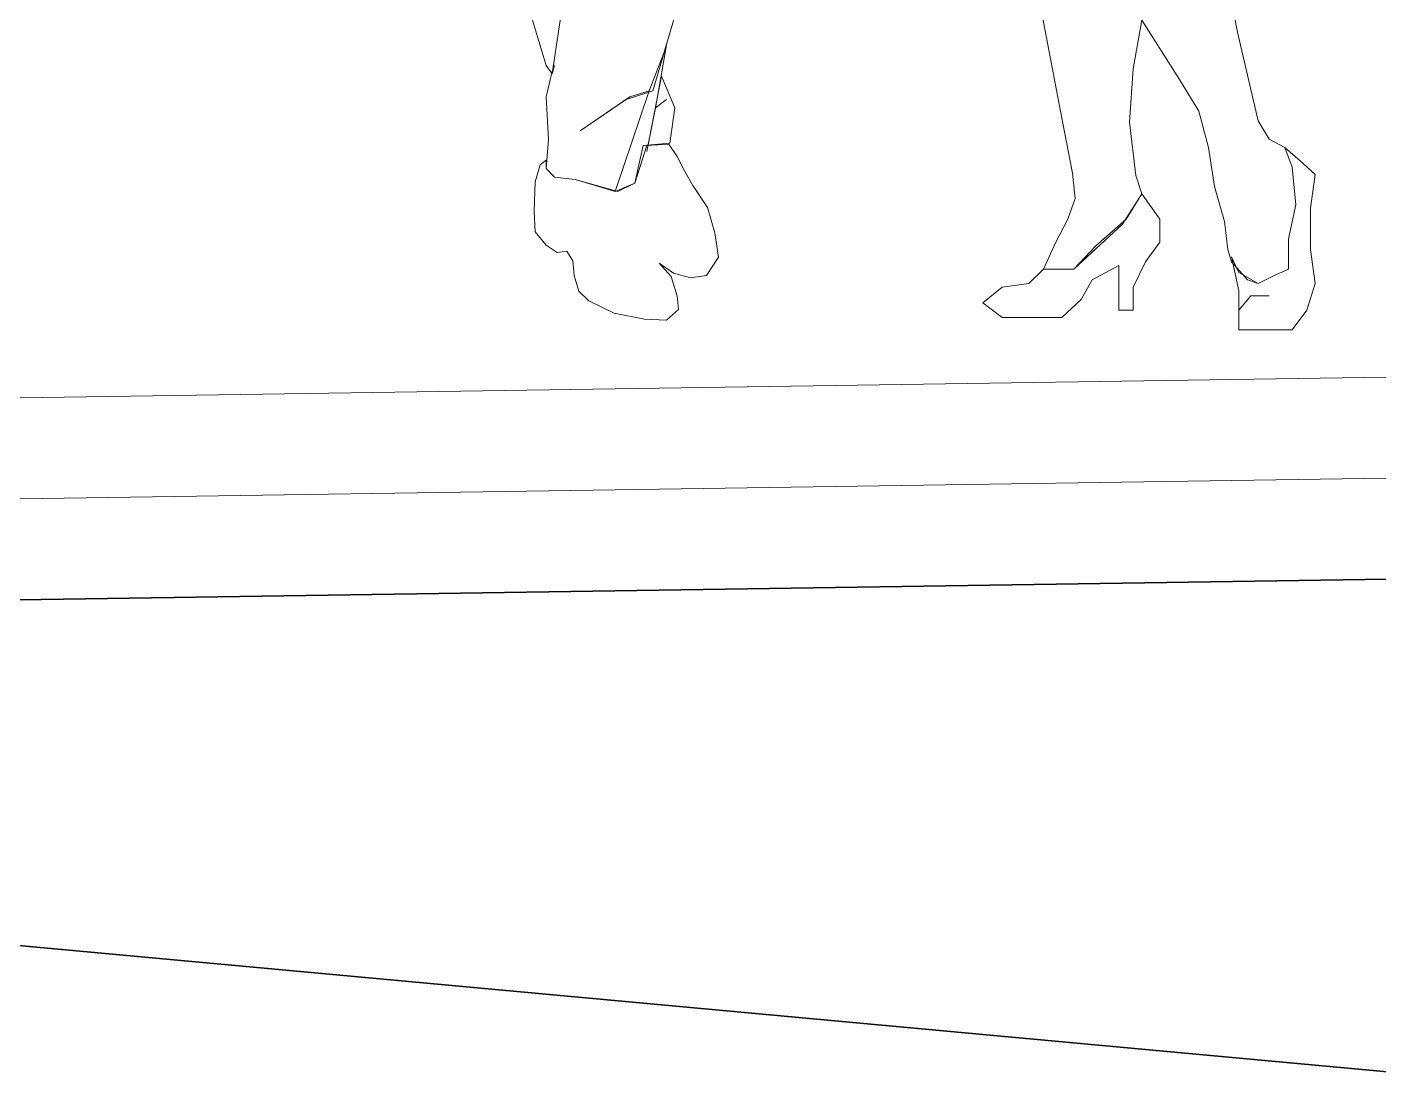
# Model space of a CAD drawing. Extents: x -2611510 to 954358, y -247163 to 181535.
# Drawn here: x 762005 to 763345, y -231160 to -230115 of the extents above; entities that cross this region are included whole.
import ezdxf

# ---------------------------------------------------------------- set-up
doc = ezdxf.new("R2010")
doc.units = 0
doc.linetypes.add('CONTINOUS', pattern=[0])
for name, color, linetype, lineweight in [('PEOPLE', 1, 'Continuous', 0), ('文字', 7, 'Continuous', 15), ('标注', 3, 'Continuous', 18), ('结构轮廓', 1, 'Continuous', 35)]:
    doc.layers.add(name, color=color, linetype=linetype, lineweight=lineweight)
doc.layers.add('PP-COM', color=7, linetype='Continuous')
doc.styles.get("Standard").update_dxf_attribs({"font": '仿宋_GB2312.TTF', "width": 0.7})

# ---------------------------------------------------------------- blocks, each defined once
blk = doc.blocks.new('6')
at = {"layer": 'PEOPLE', "color": 155, "linetype": 'Continuous'}
for p, q in [((5291.753, -3077.1002, -3.1795), (5291.7953, -3076.8124, -3.1795)), ((5291.79, -3076.8494, -3.1795), (5291.753, -3077.1002, -3.1795)), ((5291.996, -3077.0553, -3.1795), (5292.0329, -3076.9312, -3.1795)), ((5291.7082, -3076.9761, -3.1795), (5291.7398, -3077.0817, -3.1795)), ((5292.0013, -3077.0368, -3.1795), (5291.9722, -3077.1372, -3.1795)), ((5291.9907, -3077.1002, -3.1795), (5292.0013, -3077.0368, -3.1795)), ((5291.9643, -3077.1372, -3.1795), (5291.996, -3077.0553, -3.1795)), ((5291.7398, -3077.0817, -3.1795), (5291.753, -3077.1002, -3.1795)), ((5291.753, -3077.0949, -3.1795), (5291.7398, -3077.1504, -3.1795)), ((5291.753, -3077.1002, -3.1795), (5291.7583, -3077.0817, -3.1795)), ((5291.7583, -3077.0817, -3.1795), (5291.753, -3077.0949, -3.1795)), ((5291.9907, -3077.1055, -3.1795), (5291.959, -3077.2692, -3.1795)), ((5291.9775, -3077.1741, -3.1795), (5291.9907, -3077.1002, -3.1795)), ((5292.0197, -3077.1741, -3.1795), (5291.9907, -3077.1055, -3.1795)), ((5291.9643, -3077.1372, -3.1795), (5291.8903, -3077.3563, -3.1795)), ((5291.8903, -3077.3563, -3.1795), (5291.9643, -3077.1372, -3.1795)), ((5291.9722, -3077.1372, -3.1795), (5291.9141, -3077.1557, -3.1795)), ((5291.922, -3077.1504, -3.1795), (5291.9643, -3077.1372, -3.1795)), ((5291.7398, -3077.1504, -3.1795), (5291.7451, -3077.2428, -3.1795)), ((5291.8138, -3077.2243, -3.1795), (5291.922, -3077.1504, -3.1795)), ((5291.9141, -3077.1557, -3.1795), (5291.8138, -3077.2243, -3.1795)), ((5291.9775, -3077.1741, -3.1795), (5292.0013, -3077.1557, -3.1795)), ((5292.0013, -3077.1557, -3.1795), (5291.9775, -3077.1741, -3.1795)), ((5291.959, -3077.2692, -3.1795), (5291.9775, -3077.1741, -3.1795)), ((5292.0092, -3077.2507, -3.1795), (5292.0197, -3077.1741, -3.1795)), ((5291.7451, -3077.2428, -3.1795), (5291.7398, -3077.3062, -3.1795)), ((5291.9511, -3077.256, -3.1795), (5292.0092, -3077.2507, -3.1795)), ((5292.0065, -3077.2534, -3.1795), (5291.959, -3077.256, -3.1795)), ((5292.025, -3077.2798, -3.1795), (5292.0065, -3077.2534, -3.1795)), ((5291.959, -3077.256, -3.1795), (5291.9326, -3077.3379, -3.1795)), ((5291.9326, -3077.3379, -3.1795), (5291.9511, -3077.256, -3.1795)), ((5292.0409, -3077.3114, -3.1795), (5292.025, -3077.2798, -3.1795)), ((5291.7266, -3077.2982, -3.1795), (5291.7161, -3077.3352, -3.1795)), ((5291.7398, -3077.2877, -3.1795), (5291.7266, -3077.2982, -3.1795)), ((5291.7398, -3077.3062, -3.1795), (5291.7398, -3077.2877, -3.1795)), ((5291.7398, -3077.2877, -3.1795), (5291.7398, -3077.2877, -3.1795)), ((5291.7583, -3077.3246, -3.1795), (5291.7398, -3077.3062, -3.1795)), ((5291.7398, -3077.3062, -3.1795), (5291.7583, -3077.3246, -3.1795)), ((5292.0593, -3077.3431, -3.1795), (5292.0409, -3077.3114, -3.1795)), ((5291.7161, -3077.3352, -3.1795), (5291.7134, -3077.3986, -3.1795)), ((5291.8032, -3077.3299, -3.1795), (5291.7583, -3077.3246, -3.1795)), ((5291.7583, -3077.3246, -3.1795), (5291.8032, -3077.3299, -3.1795)), ((5291.8903, -3077.3563, -3.1795), (5291.8032, -3077.3299, -3.1795)), ((5291.8032, -3077.3299, -3.1795), (5291.8956, -3077.3563, -3.1795)), ((5291.9326, -3077.3379, -3.1795), (5291.8903, -3077.3563, -3.1795)), ((5291.8956, -3077.3563, -3.1795), (5291.9326, -3077.3379, -3.1795)), ((5292.091, -3077.3907, -3.1795), (5292.0593, -3077.3431, -3.1795)), ((5291.7134, -3077.3986, -3.1795), (5291.7161, -3077.4435, -3.1795)), ((5292.1069, -3077.4461, -3.1795), (5292.091, -3077.3907, -3.1795)), ((5291.7161, -3077.4435, -3.1795), (5291.7398, -3077.4725, -3.1795)), ((5292.1148, -3077.4989, -3.1795), (5292.1069, -3077.4461, -3.1795)), ((5291.7398, -3077.4725, -3.1795), (5291.7636, -3077.4884, -3.1795)), ((5291.7636, -3077.4884, -3.1795), (5291.7847, -3077.4857, -3.1795)), ((5291.7847, -3077.4857, -3.1795), (5291.7979, -3077.5069, -3.1795)), ((5291.7979, -3077.5069, -3.1795), (5291.8006, -3077.5385, -3.1795)), ((5292.0118, -3077.5412, -3.1795), (5291.9854, -3077.5121, -3.1795)), ((5291.9854, -3077.5121, -3.1795), (5292.0171, -3077.5333, -3.1795)), ((5292.0884, -3077.5385, -3.1795), (5292.1148, -3077.4989, -3.1795)), ((5291.8006, -3077.5385, -3.1795), (5291.8111, -3077.5729, -3.1795)), ((5292.025, -3077.5834, -3.1795), (5292.0118, -3077.5412, -3.1795)), ((5292.0171, -3077.5333, -3.1795), (5292.0541, -3077.5438, -3.1795)), ((5292.0541, -3077.5438, -3.1795), (5292.0884, -3077.5385, -3.1795)), ((5291.8111, -3077.5729, -3.1795), (5291.8323, -3077.594, -3.1795)), ((5291.8323, -3077.594, -3.1795), (5291.8877, -3077.6204, -3.1795)), ((5292.0277, -3077.6125, -3.1795), (5292.025, -3077.5834, -3.1795)), ((5291.8877, -3077.6204, -3.1795), (5291.9537, -3077.6336, -3.1795)), ((5291.9537, -3077.6336, -3.1795), (5292.0013, -3077.6362, -3.1795)), ((5292.0013, -3077.6362, -3.1795), (5292.0277, -3077.6125, -3.1795))]:
    blk.add_line(p, q, dxfattribs=at)
at = {"layer": 'PEOPLE', "linetype": 'Continuous'}
for p, q in [((5293.2445, -3077.0098, -3.1795), (5293.2207, -3076.891, -3.1795)), ((5292.8194, -3076.9728, -3.1795), (5292.859, -3077.1814, -3.1795)), ((5293.0174, -3077.089, -3.1795), (5293.0359, -3076.9834, -3.1795)), ((5293.0359, -3076.9834, -3.1795), (5293.1178, -3077.1127, -3.1795)), ((5293.2735, -3077.1339, -3.1795), (5293.2445, -3077.0098, -3.1795)), ((5293.0095, -3077.2051, -3.1795), (5293.0174, -3077.089, -3.1795)), ((5293.1178, -3077.1127, -3.1795), (5293.16, -3077.1814, -3.1795)), ((5293.2894, -3077.2025, -3.1795), (5293.2735, -3077.1339, -3.1795)), ((5292.859, -3077.1814, -3.1795), (5292.8854, -3077.316, -3.1795)), ((5293.16, -3077.1814, -3.1795), (5293.1811, -3077.2606, -3.1795)), ((5293.0227, -3077.3213, -3.1795), (5293.0095, -3077.2051, -3.1795)), ((5293.3131, -3077.2421, -3.1795), (5293.2894, -3077.2025, -3.1795)), ((5293.3475, -3077.2606, -3.1795), (5293.3131, -3077.2421, -3.1795)), ((5293.1811, -3077.2606, -3.1795), (5293.1943, -3077.3451, -3.1795)), ((5293.3475, -3077.2606, -3.1795), (5293.3475, -3077.2606, -3.1795)), ((5293.3633, -3077.3028, -3.1795), (5293.3475, -3077.2606, -3.1795)), ((5293.3475, -3077.2606, -3.1795), (5293.3633, -3077.3028, -3.1795)), ((5293.3871, -3077.2949, -3.1795), (5293.3475, -3077.2606, -3.1795)), ((5293.3712, -3077.3847, -3.1795), (5293.3633, -3077.3028, -3.1795)), ((5293.3633, -3077.3028, -3.1795), (5293.3712, -3077.3847, -3.1795)), ((5293.4135, -3077.3187, -3.1795), (5293.3871, -3077.2949, -3.1795)), ((5292.8854, -3077.316, -3.1795), (5292.8907, -3077.3715, -3.1795)), ((5293.0359, -3077.3609, -3.1795), (5293.0227, -3077.3213, -3.1795)), ((5293.4029, -3077.3926, -3.1795), (5293.4135, -3077.3187, -3.1795)), ((5292.8907, -3077.3715, -3.1795), (5292.8749, -3077.4163, -3.1795)), ((5292.9937, -3077.4269, -3.1795), (5293.0359, -3077.3609, -3.1795)), ((5293.0359, -3077.3609, -3.1795), (5293.0016, -3077.4163, -3.1795)), ((5293.0755, -3077.4163, -3.1795), (5293.0359, -3077.3609, -3.1795)), ((5293.0359, -3077.3609, -3.1795), (5293.0359, -3077.3609, -3.1795)), ((5293.1943, -3077.3451, -3.1795), (5293.2155, -3077.4216, -3.1795)), ((5293.3554, -3077.4586, -3.1795), (5293.3712, -3077.3847, -3.1795)), ((5293.3712, -3077.3847, -3.1795), (5293.3554, -3077.4586, -3.1795)), ((5293.4029, -3077.4823, -3.1795), (5293.4029, -3077.3926, -3.1795)), ((5292.8749, -3077.4163, -3.1795), (5292.8485, -3077.4665, -3.1795)), ((5292.8881, -3077.5246, -3.1795), (5292.9937, -3077.4269, -3.1795)), ((5293.0016, -3077.4163, -3.1795), (5292.9356, -3077.4744, -3.1795)), ((5293.0755, -3077.4665, -3.1795), (5293.0755, -3077.4163, -3.1795)), ((5293.2155, -3077.4216, -3.1795), (5293.2234, -3077.4823, -3.1795)), ((5293.3554, -3077.5246, -3.1795), (5293.3554, -3077.4586, -3.1795)), ((5293.3554, -3077.4586, -3.1795), (5293.3554, -3077.5246, -3.1795)), ((5292.8485, -3077.4665, -3.1795), (5292.8221, -3077.5246, -3.1795)), ((5292.9356, -3077.4744, -3.1795), (5292.8881, -3077.5246, -3.1795)), ((5293.0438, -3077.5087, -3.1795), (5293.0755, -3077.4665, -3.1795)), ((5293.2234, -3077.4823, -3.1795), (5293.2313, -3077.5087, -3.1795)), ((5293.4135, -3077.5563, -3.1795), (5293.4029, -3077.4823, -3.1795)), ((5292.9277, -3077.5483, -3.1795), (5292.9858, -3077.5167, -3.1795)), ((5292.9858, -3077.5167, -3.1795), (5292.9858, -3077.5563, -3.1795)), ((5293.0174, -3077.5642, -3.1795), (5293.0438, -3077.5087, -3.1795)), ((5293.2471, -3077.5325, -3.1795), (5293.2313, -3077.4982, -3.1795)), ((5293.2313, -3077.4982, -3.1795), (5293.2471, -3077.5721, -3.1795)), ((5293.2313, -3077.5087, -3.1795), (5293.2656, -3077.5483, -3.1795)), ((5292.8221, -3077.5246, -3.1795), (5292.7904, -3077.5563, -3.1795)), ((5292.8221, -3077.5246, -3.1795), (5292.8881, -3077.5246, -3.1795)), ((5292.8881, -3077.5246, -3.1795), (5292.8221, -3077.5246, -3.1795)), ((5292.9039, -3077.5906, -3.1795), (5292.9277, -3077.5483, -3.1795)), ((5293.2894, -3077.5563, -3.1795), (5293.2471, -3077.5325, -3.1795)), ((5293.2656, -3077.5483, -3.1795), (5293.2894, -3077.5563, -3.1795)), ((5293.2894, -3077.5563, -3.1795), (5293.3211, -3077.5404, -3.1795)), ((5293.3211, -3077.5404, -3.1795), (5293.2894, -3077.5563, -3.1795)), ((5293.3211, -3077.5404, -3.1795), (5293.3554, -3077.5246, -3.1795)), ((5293.3554, -3077.5246, -3.1795), (5293.3211, -3077.5404, -3.1795)), ((5292.7323, -3077.5642, -3.1795), (5292.6901, -3077.5985, -3.1795)), ((5292.7904, -3077.5563, -3.1795), (5292.7323, -3077.5642, -3.1795)), ((5292.9858, -3077.5563, -3.1795), (5292.9858, -3077.6143, -3.1795)), ((5293.0174, -3077.6143, -3.1795), (5293.0174, -3077.5642, -3.1795)), ((5293.2471, -3077.5721, -3.1795), (5293.2471, -3077.6143, -3.1795)), ((5293.395, -3077.6143, -3.1795), (5293.4135, -3077.5563, -3.1795)), ((5292.6901, -3077.5985, -3.1795), (5292.7323, -3077.6302, -3.1795)), ((5292.8617, -3077.6302, -3.1795), (5292.9039, -3077.5906, -3.1795)), ((5293.2471, -3077.6143, -3.1795), (5293.2735, -3077.5827, -3.1795)), ((5293.2735, -3077.5827, -3.1795), (5293.2471, -3077.6143, -3.1795)), ((5293.2735, -3077.5827, -3.1795), (5293.3131, -3077.5827, -3.1795)), ((5293.3131, -3077.5827, -3.1795), (5293.2735, -3077.5827, -3.1795)), ((5292.7323, -3077.6302, -3.1795), (5292.8617, -3077.6302, -3.1795)), ((5292.9858, -3077.6143, -3.1795), (5293.0174, -3077.6143, -3.1795)), ((5293.2471, -3077.6143, -3.1795), (5293.2471, -3077.6566, -3.1795)), ((5293.3633, -3077.6566, -3.1795), (5293.395, -3077.6143, -3.1795)), ((5293.2471, -3077.6566, -3.1795), (5293.3633, -3077.6566, -3.1795))]:
    blk.add_line(p, q, dxfattribs=at)
at = {"layer": 'PEOPLE', "color": 155, "linetype": 'Continuous', "text_generation_flag": 4, "width": 0.8, "flags": 9}
for tag in ['YSIZE', 'XSIZE']:
    blk.add_attdef(tag, (5291.8877, -3077.6204, -3.1795), '', height=0.000864, rotation=180, dxfattribs=at)
at = {"layer": 'PEOPLE', "text_generation_flag": 4, "width": 0.8, "flags": 9}
for tag in ['XSIZE', 'YSIZE']:
    blk.add_attdef(tag, (5292.9858, -3077.6143, -3.1795), '', height=0.000864, rotation=180, dxfattribs=at)
blk = doc.blocks.new('37.5m')
at = {"layer": '结构轮廓'}
for p, q in [((-18751.9, 1518.7), (0, 1800)), ((-18751.9, 1318.7), (-15951.9, 1060.7))]:
    blk.add_line(p, q, dxfattribs=at)

msp = doc.modelspace()

# ---------------------------------------------------------------- linework, layer by layer
at = {"layer": '标注'}
for p, q in [((761166.3, -230494.8), (767166.3, -230404.8)), ((760666.3, -230702.3), (779418.2, -230421)), ((761166.3, -230594.8), (767166.3, -230504.8))]:
    msp.add_line(p, q, dxfattribs=at)

# ---------------------------------------------------------------- block references
at = {"layer": 'PP-COM', "color": 7, "linetype": 'CONTINOUS', "xscale": 455.625, "yscale": 455.625, "zscale": 455.625}
msp.add_blockref('6', (-1648529.5, 1171842.4, -28707.3), dxfattribs=at)
at = {"layer": '文字'}
msp.add_blockref('37.5m', (779416.3, -232221.1), dxfattribs=at)

doc.saveas('drawing.dxf')
